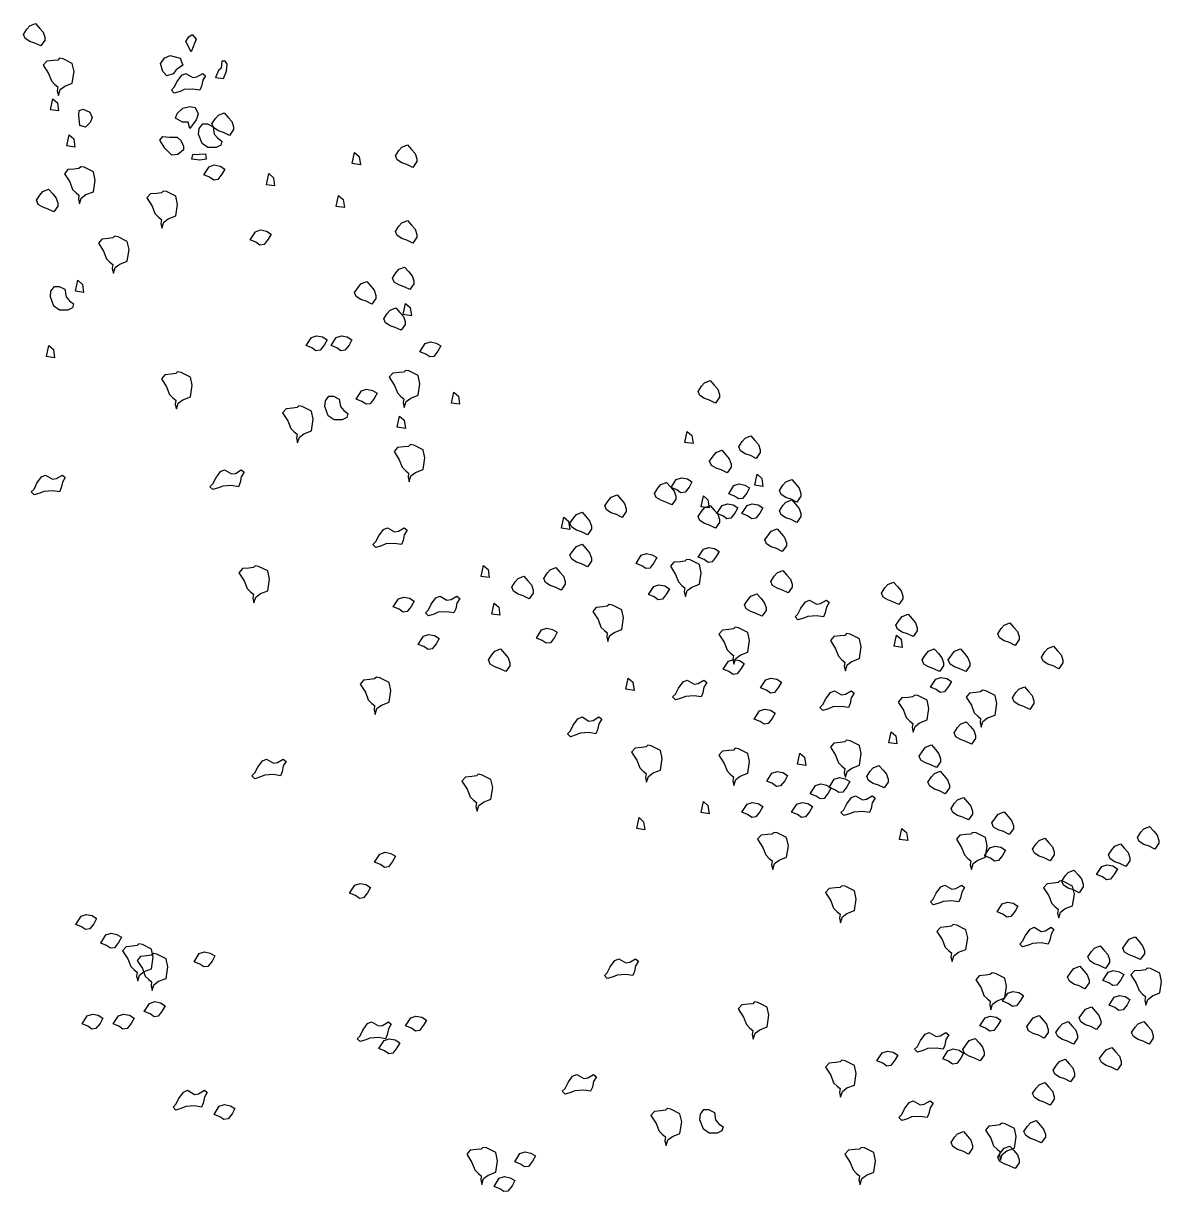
# Model space of a CAD drawing. Header units: millimetres. Extents: x 454 to 24074, y 929 to 15016.
# Drawn here: x 14697 to 15421, y 13239 to 13981 of the extents above; entities that cross this region are included whole.
import ezdxf

# ---------------------------------------------------------------- set-up
doc = ezdxf.new("R2010")
doc.units = ezdxf.units.MM
doc.layers.add('cadblocksdwg.com', color=255, linetype='Continuous')

# ---------------------------------------------------------------- blocks, each defined once
blk = doc.blocks.new('Trees side 02_cad-block.com')
at = {"color": 0}
for points in [[(814.3, 5525.8), (807.1, 5529.4), (800.6, 5531.5), (794.8, 5535.2), (792.7, 5540.2), (797, 5546.7), (800.6, 5551), (807.8, 5553.9), (812.9, 5548.1), (817.2, 5543.1), (819.4, 5536.6), (819.4, 5533)], [(1001.6, 5518.3), (995.1, 5531.3), (998.8, 5537.1), (1003.1, 5540), (1008.1, 5534.2)], [(853.6, 5503.9), (842.1, 5509.7), (837.7, 5510.4), (835.6, 5508.2), (829.8, 5507.5), (821.8, 5506.8), (817.5, 5501.7), (824, 5491.6), (827.6, 5482.2), (831.9, 5477.9), (835.6, 5475), (834.8, 5470), (836.3, 5464.2), (838.4, 5471.4), (844.2, 5475.7), (853.6, 5479.4), (855.8, 5493.8)], [(991.5, 5501.7), (982.9, 5496), (979.3, 5490.9), (971.3, 5488.7), (966.3, 5493.8), (963.4, 5503.9), (969.1, 5511.1), (975.6, 5514), (987.9, 5510.4)], [(1032, 5486.6), (1042.1, 5485.1), (1045.7, 5494.5), (1046.4, 5503.2), (1044.2, 5506.8), (1039.9, 5506.8), (1039.2, 5498.1), (1035.6, 5495.2)], [(980.7, 5474.3), (984.3, 5481.5), (990.1, 5489.5), (995.1, 5491.6), (1003.8, 5486.6), (1008.9, 5487.3), (1016.1, 5491.6), (1019.7, 5488.7), (1016.1, 5483), (1014.6, 5475.7), (1012.5, 5470.7), (1003.8, 5472.1), (993, 5471.4), (987.9, 5469.2), (980.7, 5467.1), (977.1, 5470.7)], [(826.4, 5446.3), (829.3, 5460), (835.1, 5454.9), (836.5, 5444.8)], [(863, 5426.7), (861.6, 5439.7), (862.3, 5445.4), (867.3, 5446.9), (875.3, 5443.3), (878.2, 5436.8), (876, 5430.3), (870.2, 5424.5)], [(1000.2, 5423.1), (998, 5431), (990.8, 5431), (982.1, 5436), (984.3, 5441.8), (991.5, 5448.3), (1000.2, 5450.5), (1006.7, 5449), (1010.3, 5441.1), (1008.9, 5436), (1008.1, 5433.9)], [(1049.3, 5414.4), (1042.1, 5418), (1035.6, 5420.2), (1029.8, 5423.8), (1027.6, 5428.8), (1032, 5435.3), (1035.6, 5439.7), (1042.8, 5442.5), (1047.9, 5436.8), (1052.2, 5431.7), (1054.4, 5425.2), (1054.4, 5421.6)], [(1015.4, 5404.3), (1011, 5415.8), (1011.7, 5423.1), (1016.1, 5428.8), (1021.9, 5428.8), (1029.1, 5425.2), (1030.5, 5415.8), (1034.9, 5410.8), (1039.9, 5407.2), (1038.5, 5402.1), (1032.7, 5399.2), (1022.6, 5399.2)], [(846.8, 5401.3), (849.7, 5415), (855.5, 5409.9), (856.9, 5399.8)], [(969.1, 5398.5), (962.6, 5408.6), (966.3, 5412.9), (974.9, 5412.2), (984.3, 5412.2), (988.6, 5408.6), (992.3, 5401.4), (992.3, 5396.3), (985, 5390.6), (977.8, 5389.9)], [(1277.7, 5374.5), (1270.5, 5378.1), (1264, 5380.3), (1258.2, 5383.9), (1256.1, 5389), (1260.4, 5395.5), (1264, 5399.8), (1271.2, 5402.7), (1276.3, 5396.9), (1280.6, 5391.8), (1282.8, 5385.3), (1282.8, 5381.7)], [(1003.8, 5390.6), (1019.7, 5391.3), (1020.4, 5384.8), (1012.5, 5383.4), (1002.4, 5384.8)], [(1202.5, 5379.4), (1205.4, 5393.1), (1211.2, 5388), (1212.6, 5377.9)], [(880, 5368.8), (868.4, 5374.6), (864.1, 5375.3), (861.9, 5373.1), (856.1, 5372.4), (848.2, 5371.7), (843.9, 5366.6), (850.4, 5356.5), (854, 5347.1), (858.3, 5342.8), (861.9, 5339.9), (861.2, 5334.9), (862.6, 5329.1), (864.8, 5336.3), (870.6, 5340.6), (880, 5344.2), (882.1, 5358.7)], [(1024, 5375.4), (1030.5, 5377.6), (1037.7, 5376.1), (1043.5, 5372.5), (1039.9, 5366), (1034.9, 5359.5), (1029.8, 5358.8), (1024.7, 5362.4), (1017.5, 5365.3)], [(1095.5, 5353), (1098.4, 5366.8), (1104.2, 5361.7), (1105.6, 5351.6)], [(830.6, 5319), (823.4, 5322.6), (816.9, 5324.8), (811.1, 5328.4), (808.9, 5333.5), (813.3, 5340), (816.9, 5344.3), (824.1, 5347.2), (829.2, 5341.4), (833.5, 5336.3), (835.7, 5329.8), (835.7, 5326.2)], [(982.6, 5338.6), (971.1, 5344.4), (966.7, 5345.1), (964.6, 5342.9), (958.8, 5342.2), (950.9, 5341.5), (946.5, 5336.4), (953, 5326.3), (956.6, 5317), (961, 5312.6), (964.6, 5309.7), (963.9, 5304.7), (965.3, 5298.9), (967.5, 5306.1), (973.2, 5310.5), (982.6, 5314.1), (984.8, 5328.5)], [(1182.4, 5325.9), (1185.3, 5339.6), (1191.1, 5334.6), (1192.6, 5324.5)], [(1277.7, 5280.3), (1270.5, 5283.9), (1264, 5286.1), (1258.2, 5289.7), (1256.1, 5294.7), (1260.4, 5301.2), (1264, 5305.6), (1271.2, 5308.4), (1276.3, 5302.7), (1280.6, 5297.6), (1282.8, 5291.1), (1282.8, 5287.5)], [(922.2, 5282.3), (910.7, 5288.1), (906.4, 5288.8), (904.2, 5286.6), (898.4, 5285.9), (890.5, 5285.2), (886.1, 5280.1), (892.6, 5270), (896.2, 5260.6), (900.6, 5256.3), (904.2, 5253.4), (903.5, 5248.4), (904.9, 5242.6), (907.1, 5249.8), (912.9, 5254.1), (922.2, 5257.7), (924.4, 5272.2)], [(1081.7, 5294.4), (1088.2, 5296.6), (1095.4, 5295.1), (1101.2, 5291.5), (1097.5, 5285), (1092.5, 5278.5), (1087.4, 5277.8), (1082.4, 5281.4), (1075.2, 5284.3)], [(1274.1, 5222.3), (1266.9, 5225.9), (1260.4, 5228.1), (1254.6, 5231.7), (1252.4, 5236.7), (1256.8, 5243.2), (1260.4, 5247.6), (1267.6, 5250.4), (1272.7, 5244.7), (1277, 5239.6), (1279.2, 5233.1), (1279.2, 5229.5)], [(830.7, 5201.7), (826.4, 5213.3), (827.1, 5220.5), (831.4, 5226.3), (837.2, 5226.3), (844.4, 5222.7), (845.9, 5213.3), (850.2, 5208.2), (855.2, 5204.6), (853.8, 5199.6), (848, 5196.7), (837.9, 5196.7)], [(857.5, 5220.2), (860.4, 5233.9), (866.2, 5228.8), (867.6, 5218.7)], [(1227, 5204.2), (1219.7, 5207.8), (1213.2, 5209.9), (1207.5, 5213.6), (1205.3, 5218.6), (1209.6, 5225.1), (1213.2, 5229.4), (1220.5, 5232.3), (1225.5, 5226.6), (1229.9, 5221.5), (1232, 5215), (1232, 5211.4)], [(1263.2, 5171.6), (1256, 5175.2), (1249.5, 5177.3), (1243.7, 5180.9), (1241.6, 5186), (1245.9, 5192.5), (1249.5, 5196.8), (1256.7, 5199.7), (1261.8, 5193.9), (1266.1, 5188.9), (1268.3, 5182.4), (1268.3, 5178.8)], [(1266, 5191.2), (1268.8, 5204.9), (1274.6, 5199.9), (1276.1, 5189.8)], [(821.5, 5138.8), (824.4, 5152.6), (830.1, 5147.5), (831.6, 5137.4)], [(1151.5, 5162.6), (1158, 5164.8), (1165.2, 5163.4), (1171, 5159.7), (1167.3, 5153.2), (1162.3, 5146.8), (1157.2, 5146), (1152.2, 5149.6), (1145, 5152.5)], [(1182.5, 5162.6), (1189, 5164.8), (1196.2, 5163.4), (1202, 5159.7), (1198.4, 5153.2), (1193.3, 5146.8), (1188.3, 5146), (1183.2, 5149.6), (1176, 5152.5)], [(1293.3, 5155), (1299.8, 5157.1), (1307, 5155.7), (1312.8, 5152.1), (1309.2, 5145.6), (1304.1, 5139.1), (1299.1, 5138.4), (1294, 5142), (1286.8, 5144.9)], [(1000.7, 5113.2), (989.2, 5119), (984.9, 5119.7), (982.7, 5117.6), (976.9, 5116.9), (969, 5116.1), (964.6, 5111.1), (971.1, 5101), (974.8, 5091.6), (979.1, 5087.3), (982.7, 5084.4), (982, 5079.3), (983.4, 5073.6), (985.6, 5080.8), (991.4, 5085.1), (1000.7, 5088.7), (1002.9, 5103.1)], [(1284.6, 5115.2), (1273, 5121), (1268.7, 5121.7), (1266.5, 5119.6), (1260.8, 5118.9), (1252.8, 5118.1), (1248.5, 5113.1), (1255, 5103), (1258.6, 5093.6), (1262.9, 5089.3), (1266.5, 5086.4), (1265.8, 5081.3), (1267.3, 5075.5), (1269.4, 5082.8), (1275.2, 5087.1), (1284.6, 5090.7), (1286.8, 5105.1)], [(1654.8, 5080.9), (1647.6, 5084.6), (1641.1, 5086.7), (1635.3, 5090.3), (1633.2, 5095.4), (1637.5, 5101.9), (1641.1, 5106.2), (1648.3, 5109.1), (1653.4, 5103.3), (1657.7, 5098.3), (1659.9, 5091.8), (1659.9, 5088.2)], [(1213.8, 5096), (1220.3, 5098.2), (1227.5, 5096.7), (1233.3, 5093.1), (1229.7, 5086.6), (1224.6, 5080.1), (1219.6, 5079.4), (1214.5, 5083), (1207.3, 5085.9)], [(1326, 5080.9), (1328.9, 5094.6), (1334.7, 5089.5), (1336.1, 5079.4)], [(1172.6, 5065), (1168.3, 5076.6), (1169, 5083.8), (1173.3, 5089.6), (1179.1, 5089.6), (1186.3, 5086), (1187.8, 5076.6), (1192.1, 5071.5), (1197.1, 5067.9), (1195.7, 5062.9), (1189.9, 5060), (1179.8, 5060)], [(1151.7, 5071), (1140.2, 5076.8), (1135.8, 5077.5), (1133.7, 5075.3), (1127.9, 5074.6), (1120, 5073.9), (1115.6, 5068.8), (1122.1, 5058.7), (1125.7, 5049.3), (1130.1, 5045), (1133.7, 5042.1), (1133, 5037.1), (1134.4, 5031.3), (1136.6, 5038.5), (1142.3, 5042.8), (1151.7, 5046.5), (1153.9, 5060.9)], [(1258.5, 5050.9), (1261.3, 5064.6), (1267.1, 5059.5), (1268.6, 5049.4)], [(1616.9, 5031.9), (1619.8, 5045.7), (1625.6, 5040.6), (1627, 5030.5)], [(1705.6, 5012.1), (1698.4, 5015.7), (1691.9, 5017.9), (1686.1, 5021.5), (1683.9, 5026.5), (1688.3, 5033), (1691.9, 5037.3), (1699.1, 5040.2), (1704.1, 5034.5), (1708.5, 5029.4), (1710.6, 5022.9), (1710.6, 5019.3)], [(1290.6, 5022.7), (1279.1, 5028.5), (1274.8, 5029.2), (1272.6, 5027), (1266.8, 5026.3), (1258.9, 5025.6), (1254.5, 5020.5), (1261, 5010.4), (1264.6, 5001), (1269, 4996.7), (1272.6, 4993.8), (1271.9, 4988.8), (1273.3, 4983), (1275.5, 4990.2), (1281.2, 4994.5), (1290.6, 4998.2), (1292.8, 5012.6)], [(1669.3, 4994), (1662.1, 4997.6), (1655.6, 4999.7), (1649.8, 5003.3), (1647.7, 5008.4), (1652, 5014.9), (1655.6, 5019.2), (1662.8, 5022.1), (1667.9, 5016.3), (1672.2, 5011.3), (1674.4, 5004.8), (1674.4, 5001.2)], [(1028.7, 4980.4), (1032.3, 4987.6), (1038.1, 4995.6), (1043.1, 4997.7), (1051.8, 4992.7), (1056.9, 4993.4), (1064.1, 4997.7), (1067.7, 4994.9), (1064.1, 4989.1), (1062.6, 4981.9), (1060.5, 4976.8), (1051.8, 4978.3), (1041, 4977.5), (1035.9, 4975.4), (1028.7, 4973.2), (1025.1, 4976.8)], [(1703.8, 4978.5), (1706.7, 4992.2), (1712.5, 4987.1), (1713.9, 4977)], [(806, 4973.9), (809.6, 4981.1), (815.3, 4989), (820.4, 4991.2), (829.1, 4986.1), (834.1, 4986.9), (841.3, 4991.2), (844.9, 4988.3), (841.3, 4982.5), (839.9, 4975.3), (837.7, 4970.3), (829.1, 4971.7), (818.2, 4971), (813.2, 4968.8), (806, 4966.7), (802.3, 4970.3)], [(1600.4, 4954.1), (1593.2, 4957.7), (1586.7, 4959.9), (1580.9, 4963.5), (1578.8, 4968.5), (1583.1, 4975), (1586.7, 4979.4), (1593.9, 4982.2), (1599, 4976.5), (1603.3, 4971.4), (1605.5, 4964.9), (1605.5, 4961.3)], [(1606.1, 4985.8), (1612.6, 4987.9), (1619.9, 4986.5), (1625.6, 4982.9), (1622, 4976.4), (1617, 4969.9), (1611.9, 4969.2), (1606.9, 4972.8), (1599.6, 4975.7)], [(1678, 4978.1), (1684.4, 4980.3), (1691.7, 4978.8), (1697.4, 4975.2), (1693.8, 4968.7), (1688.8, 4962.2), (1683.7, 4961.5), (1678.7, 4965.1), (1671.5, 4968)], [(1756.3, 4957.7), (1749.1, 4961.3), (1742.6, 4963.5), (1736.9, 4967.1), (1734.7, 4972.1), (1739, 4978.6), (1742.6, 4983), (1749.9, 4985.9), (1754.9, 4980.1), (1759.2, 4975), (1761.4, 4968.5), (1761.4, 4964.9)], [(1538.8, 4938.6), (1531.6, 4942.2), (1525.1, 4944.4), (1519.3, 4948), (1517.1, 4953), (1521.5, 4959.5), (1525.1, 4963.9), (1532.3, 4966.8), (1537.4, 4961), (1541.7, 4955.9), (1543.8, 4949.4), (1543.8, 4945.8)], [(1637, 4951.8), (1639.9, 4965.5), (1645.6, 4960.4), (1647.1, 4950.3)], [(1654.8, 4925.1), (1647.6, 4928.7), (1641.1, 4930.9), (1635.3, 4934.5), (1633.2, 4939.5), (1637.5, 4946), (1641.1, 4950.4), (1648.3, 4953.2), (1653.4, 4947.5), (1657.7, 4942.4), (1659.9, 4935.9), (1659.9, 4932.3)], [(1663.3, 4953.3), (1669.8, 4955.5), (1677, 4954.1), (1682.8, 4950.4), (1679.2, 4944), (1674.1, 4937.5), (1669, 4936.7), (1664, 4940.3), (1656.8, 4943.2)], [(1694.3, 4953.3), (1700.8, 4955.5), (1708, 4954.1), (1713.8, 4950.4), (1710.2, 4944), (1705.1, 4937.5), (1700.1, 4936.7), (1695, 4940.3), (1687.8, 4943.2)], [(1756.3, 4932.3), (1749.1, 4936), (1742.6, 4938.1), (1736.9, 4941.7), (1734.7, 4946.8), (1739, 4953.3), (1742.6, 4957.6), (1749.9, 4960.5), (1754.9, 4954.7), (1759.2, 4949.7), (1761.4, 4943.2), (1761.4, 4939.6)], [(1463.2, 4925), (1466.1, 4938.7), (1471.9, 4933.7), (1473.3, 4923.6)], [(1495.3, 4916.9), (1488.1, 4920.5), (1481.6, 4922.6), (1475.8, 4926.3), (1473.6, 4931.3), (1478, 4937.8), (1481.6, 4942.1), (1488.8, 4945), (1493.8, 4939.2), (1498.2, 4934.2), (1500.3, 4927.7), (1500.3, 4924.1)], [(1231.8, 4908.4), (1235.4, 4915.6), (1241.2, 4923.5), (1246.2, 4925.7), (1254.9, 4920.7), (1260, 4921.4), (1267.2, 4925.7), (1270.8, 4922.8), (1267.2, 4917), (1265.7, 4909.8), (1263.6, 4904.8), (1254.9, 4906.2), (1244.1, 4905.5), (1239, 4903.3), (1231.8, 4901.2), (1228.2, 4904.8)], [(1738.2, 4896.1), (1731, 4899.7), (1724.5, 4901.9), (1718.7, 4905.5), (1716.6, 4910.5), (1720.9, 4917), (1724.5, 4921.4), (1731.7, 4924.2), (1736.8, 4918.5), (1741.1, 4913.4), (1743.3, 4906.9), (1743.3, 4903.3)], [(1495.3, 4877), (1488.1, 4880.6), (1481.6, 4882.8), (1475.8, 4886.4), (1473.6, 4891.4), (1478, 4897.9), (1481.6, 4902.3), (1488.8, 4905.1), (1493.8, 4899.4), (1498.2, 4894.3), (1500.3, 4887.8), (1500.3, 4884.2)], [(1562.5, 4891.3), (1569, 4893.5), (1576.2, 4892), (1582, 4888.4), (1578.3, 4881.9), (1573.3, 4875.4), (1568.2, 4874.7), (1563.2, 4878.3), (1556, 4881.2)], [(1640, 4899.1), (1646.5, 4901.2), (1653.7, 4899.8), (1659.5, 4896.2), (1655.9, 4889.7), (1650.8, 4883.2), (1645.8, 4882.5), (1640.7, 4886.1), (1633.5, 4889)], [(1097.4, 4871.8), (1085.8, 4877.5), (1081.5, 4878.3), (1079.3, 4876.1), (1073.5, 4875.4), (1065.6, 4874.7), (1061.3, 4869.6), (1067.8, 4859.5), (1071.4, 4850.1), (1075.7, 4845.8), (1079.3, 4842.9), (1078.6, 4837.9), (1080, 4832.1), (1082.2, 4839.3), (1088, 4843.6), (1097.4, 4847.2), (1099.5, 4861.7)], [(1362.9, 4864.9), (1365.8, 4878.6), (1371.6, 4873.6), (1373, 4863.5)], [(1462.7, 4848), (1455.4, 4851.6), (1448.9, 4853.8), (1443.2, 4857.4), (1441, 4862.4), (1445.3, 4868.9), (1448.9, 4873.3), (1456.2, 4876.2), (1461.2, 4870.4), (1465.5, 4865.3), (1467.7, 4858.8), (1467.7, 4855.2)], [(1634.9, 4879.8), (1623.3, 4885.6), (1619, 4886.3), (1616.8, 4884.1), (1611, 4883.4), (1603.1, 4882.7), (1598.8, 4877.6), (1605.3, 4867.5), (1608.9, 4858.2), (1613.2, 4853.8), (1616.8, 4850.9), (1616.1, 4845.9), (1617.5, 4840.1), (1619.7, 4847.3), (1625.5, 4851.7), (1634.9, 4855.3), (1637, 4869.7)], [(1422.8, 4837.1), (1415.5, 4840.7), (1409, 4842.9), (1403.3, 4846.5), (1401.1, 4851.6), (1405.4, 4858.1), (1409, 4862.4), (1416.3, 4865.3), (1421.3, 4859.5), (1425.7, 4854.5), (1427.8, 4848), (1427.8, 4844.3)], [(1745.5, 4844.4), (1738.3, 4848), (1731.8, 4850.2), (1726, 4853.8), (1723.8, 4858.8), (1728.1, 4865.3), (1731.8, 4869.6), (1739, 4872.5), (1744, 4866.8), (1748.4, 4861.7), (1750.5, 4855.2), (1750.5, 4851.6)], [(1578, 4852.6), (1584.5, 4854.7), (1591.7, 4853.3), (1597.5, 4849.7), (1593.9, 4843.2), (1588.8, 4836.7), (1583.7, 4836), (1578.7, 4839.6), (1571.5, 4842.5)], [(1883.3, 4829.9), (1876, 4833.5), (1869.5, 4835.7), (1863.8, 4839.3), (1861.6, 4844.3), (1865.9, 4850.8), (1869.5, 4855.1), (1876.8, 4858), (1881.8, 4852.3), (1886.1, 4847.2), (1888.3, 4840.7), (1888.3, 4837.1)], [(1260, 4837.1), (1266.5, 4839.2), (1273.7, 4837.8), (1279.5, 4834.2), (1275.9, 4827.7), (1270.9, 4821.2), (1265.8, 4820.5), (1260.7, 4824.1), (1253.5, 4827)], [(1297.3, 4823.3), (1300.9, 4830.5), (1306.7, 4838.4), (1311.8, 4840.6), (1320.4, 4835.5), (1325.5, 4836.2), (1332.7, 4840.6), (1336.3, 4837.7), (1332.7, 4831.9), (1331.3, 4824.7), (1329.1, 4819.6), (1320.4, 4821.1), (1309.6, 4820.4), (1304.5, 4818.2), (1297.3, 4816), (1293.7, 4819.6)], [(1376.3, 4818.1), (1379.2, 4831.8), (1385, 4826.8), (1386.4, 4816.7)], [(1712.8, 4815.4), (1705.6, 4819), (1699.1, 4821.2), (1693.3, 4824.8), (1691.2, 4829.8), (1695.5, 4836.3), (1699.1, 4840.6), (1706.3, 4843.5), (1711.4, 4837.8), (1715.7, 4832.7), (1717.9, 4826.2), (1717.9, 4822.6)], [(1757.7, 4818.1), (1761.3, 4825.3), (1767.1, 4833.2), (1772.2, 4835.4), (1780.8, 4830.3), (1785.9, 4831.1), (1793.1, 4835.4), (1796.7, 4832.5), (1793.1, 4826.7), (1791.7, 4819.5), (1789.5, 4814.5), (1780.8, 4815.9), (1770, 4815.2), (1764.9, 4813), (1757.7, 4810.9), (1754.1, 4814.5)], [(1538.2, 4823.5), (1526.7, 4829.3), (1522.4, 4830), (1520.2, 4827.8), (1514.4, 4827.1), (1506.5, 4826.4), (1502.1, 4821.3), (1508.6, 4811.2), (1512.3, 4801.8), (1516.6, 4797.5), (1520.2, 4794.6), (1519.5, 4789.6), (1520.9, 4783.8), (1523.1, 4791), (1528.9, 4795.3), (1538.2, 4798.9), (1540.4, 4813.4)], [(1901.4, 4790), (1894.2, 4793.6), (1887.7, 4795.8), (1881.9, 4799.4), (1879.7, 4804.4), (1884.1, 4810.9), (1887.7, 4815.3), (1894.9, 4818.2), (1899.9, 4812.4), (1904.3, 4807.3), (1906.4, 4800.8), (1906.4, 4797.2)], [(2028.3, 4779.1), (2021.1, 4782.7), (2014.6, 4784.9), (2008.8, 4788.5), (2006.6, 4793.6), (2011, 4800.1), (2014.6, 4804.4), (2021.8, 4807.3), (2026.8, 4801.5), (2031.2, 4796.5), (2033.3, 4790), (2033.3, 4786.4)], [(1291, 4790.6), (1297.5, 4792.7), (1304.8, 4791.3), (1310.5, 4787.7), (1306.9, 4781.2), (1301.9, 4774.7), (1296.8, 4774), (1291.8, 4777.6), (1284.5, 4780.4)], [(1438.4, 4798.3), (1444.9, 4800.5), (1452.1, 4799), (1457.9, 4795.4), (1454.3, 4788.9), (1449.2, 4782.4), (1444.2, 4781.7), (1439.1, 4785.3), (1431.9, 4788.2)], [(1695.3, 4795.3), (1683.7, 4801.1), (1679.4, 4801.8), (1677.2, 4799.6), (1671.4, 4798.9), (1663.5, 4798.2), (1659.2, 4793.1), (1665.7, 4783), (1669.3, 4773.6), (1673.6, 4769.3), (1677.2, 4766.4), (1676.5, 4761.4), (1677.9, 4755.6), (1680.1, 4762.8), (1685.9, 4767.1), (1695.3, 4770.7), (1697.4, 4785.2)], [(1834.2, 4787.3), (1822.6, 4793), (1818.3, 4793.8), (1816.1, 4791.6), (1810.3, 4790.9), (1802.4, 4790.1), (1798.1, 4785.1), (1804.6, 4775), (1808.2, 4765.6), (1812.5, 4761.3), (1816.1, 4758.4), (1815.4, 4753.3), (1816.8, 4747.6), (1819, 4754.8), (1824.8, 4759.1), (1834.2, 4762.7), (1836.3, 4777.2)], [(1877.6, 4778), (1880.5, 4791.7), (1886.3, 4786.7), (1887.7, 4776.6)], [(1393.8, 4746.5), (1386.5, 4750.1), (1380, 4752.3), (1374.3, 4755.9), (1372.1, 4761), (1376.4, 4767.5), (1380, 4771.8), (1387.3, 4774.7), (1392.3, 4768.9), (1396.6, 4763.8), (1398.8, 4757.3), (1398.8, 4753.7)], [(1934, 4746.5), (1926.8, 4750.1), (1920.3, 4752.3), (1914.5, 4755.9), (1912.4, 4761), (1916.7, 4767.5), (1920.3, 4771.8), (1927.5, 4774.7), (1932.6, 4768.9), (1936.9, 4763.8), (1939.1, 4757.3), (1939.1, 4753.7)], [(1966.7, 4746.5), (1959.4, 4750.1), (1952.9, 4752.3), (1947.2, 4755.9), (1945, 4761), (1949.3, 4767.5), (1952.9, 4771.8), (1960.2, 4774.7), (1965.2, 4768.9), (1969.5, 4763.8), (1971.7, 4757.3), (1971.7, 4753.7)], [(2082.7, 4750.1), (2075.5, 4753.8), (2069, 4755.9), (2063.2, 4759.5), (2061, 4764.6), (2065.4, 4771.1), (2069, 4775.4), (2076.2, 4778.3), (2081.2, 4772.5), (2085.6, 4767.5), (2087.7, 4761), (2087.7, 4757.4)], [(1671, 4759.5), (1677.5, 4761.7), (1684.7, 4760.3), (1690.5, 4756.7), (1686.9, 4750.2), (1681.9, 4743.7), (1676.8, 4742.9), (1671.7, 4746.6), (1664.5, 4749.4)], [(1248.4, 4732.9), (1236.8, 4738.7), (1232.5, 4739.4), (1230.3, 4737.3), (1224.5, 4736.5), (1216.6, 4735.8), (1212.3, 4730.8), (1218.8, 4720.7), (1222.4, 4711.3), (1226.7, 4706.9), (1230.3, 4704.1), (1229.6, 4699), (1231, 4693.2), (1233.2, 4700.4), (1239, 4704.8), (1248.4, 4708.4), (1250.5, 4722.8)], [(1543.4, 4724.6), (1546.3, 4738.3), (1552.1, 4733.2), (1553.5, 4723.1)], [(1605.2, 4718.5), (1608.9, 4725.7), (1614.6, 4733.6), (1619.7, 4735.8), (1628.3, 4730.7), (1633.4, 4731.5), (1640.6, 4735.8), (1644.2, 4732.9), (1640.6, 4727.1), (1639.2, 4719.9), (1637, 4714.9), (1628.3, 4716.3), (1617.5, 4715.6), (1612.5, 4713.4), (1605.2, 4711.3), (1601.6, 4714.9)], [(1717.6, 4736.3), (1724.1, 4738.5), (1731.3, 4737), (1737.1, 4733.4), (1733.4, 4726.9), (1728.4, 4720.4), (1723.3, 4719.7), (1718.3, 4723.3), (1711.1, 4726.2)], [(1929.3, 4737.1), (1935.8, 4739.3), (1943, 4737.9), (1948.8, 4734.2), (1945.1, 4727.8), (1940.1, 4721.3), (1935, 4720.5), (1930, 4724.1), (1922.8, 4727)], [(1788.7, 4705.4), (1792.3, 4712.6), (1798.1, 4720.5), (1803.1, 4722.7), (1811.8, 4717.6), (1816.8, 4718.4), (1824.1, 4722.7), (1827.7, 4719.8), (1824.1, 4714), (1822.6, 4706.8), (1820.5, 4701.8), (1811.8, 4703.2), (1801, 4702.5), (1795.9, 4700.3), (1788.7, 4698.2), (1785.1, 4701.8)], [(1918.7, 4710.8), (1907.2, 4716.5), (1902.8, 4717.3), (1900.7, 4715.1), (1894.9, 4714.4), (1887, 4713.7), (1882.6, 4708.6), (1889.1, 4698.5), (1892.7, 4689.1), (1897.1, 4684.8), (1900.7, 4681.9), (1900, 4676.8), (1901.4, 4671.1), (1903.6, 4678.3), (1909.3, 4682.6), (1918.7, 4686.2), (1920.9, 4700.7)], [(2003.3, 4716.8), (1991.7, 4722.6), (1987.4, 4723.3), (1985.2, 4721.1), (1979.4, 4720.4), (1971.5, 4719.7), (1967.2, 4714.6), (1973.7, 4704.5), (1977.3, 4695.2), (1981.6, 4690.8), (1985.2, 4687.9), (1984.5, 4682.9), (1985.9, 4677.1), (1988.1, 4684.3), (1993.9, 4688.7), (2003.3, 4692.3), (2005.4, 4706.7)], [(2046.4, 4699.4), (2039.2, 4703), (2032.7, 4705.2), (2026.9, 4708.8), (2024.8, 4713.8), (2029.1, 4720.3), (2032.7, 4724.7), (2039.9, 4727.6), (2045, 4721.8), (2049.3, 4716.7), (2051.5, 4710.2), (2051.5, 4706.6)], [(1474.2, 4672.6), (1477.8, 4679.8), (1483.6, 4687.8), (1488.7, 4690), (1497.3, 4684.9), (1502.4, 4685.6), (1509.6, 4690), (1513.2, 4687.1), (1509.6, 4681.3), (1508.1, 4674.1), (1506, 4669), (1497.3, 4670.5), (1486.5, 4669.7), (1481.4, 4667.6), (1474.2, 4665.4), (1470.6, 4669)], [(1709.8, 4697.5), (1716.3, 4699.7), (1723.5, 4698.3), (1729.3, 4694.6), (1725.7, 4688.2), (1720.6, 4681.7), (1715.6, 4680.9), (1710.5, 4684.5), (1703.3, 4687.4)], [(1870.9, 4657.8), (1873.8, 4671.5), (1879.6, 4666.4), (1881, 4656.3)], [(1973.9, 4655.9), (1966.7, 4659.5), (1960.2, 4661.7), (1954.4, 4665.3), (1952.2, 4670.3), (1956.6, 4676.8), (1960.2, 4681.2), (1967.4, 4684.1), (1972.5, 4678.3), (1976.8, 4673.2), (1979, 4666.7), (1979, 4663.1)], [(1834.2, 4654.4), (1822.6, 4660.2), (1818.3, 4660.9), (1816.1, 4658.8), (1810.3, 4658.1), (1802.4, 4657.3), (1798.1, 4652.3), (1804.6, 4642.2), (1808.2, 4632.8), (1812.5, 4628.5), (1816.1, 4625.6), (1815.4, 4620.5), (1816.8, 4614.8), (1819, 4622), (1824.8, 4626.3), (1834.2, 4629.9), (1836.3, 4644.3)], [(1586.6, 4648.4), (1575, 4654.2), (1570.7, 4654.9), (1568.5, 4652.7), (1562.7, 4652), (1554.8, 4651.3), (1550.5, 4646.2), (1557, 4636.1), (1560.6, 4626.8), (1564.9, 4622.4), (1568.5, 4619.5), (1567.8, 4614.5), (1569.2, 4608.7), (1571.4, 4615.9), (1577.2, 4620.3), (1586.6, 4623.9), (1588.7, 4638.3)], [(1695.3, 4644.4), (1683.7, 4650.1), (1679.4, 4650.9), (1677.2, 4648.7), (1671.4, 4648), (1663.5, 4647.3), (1659.2, 4642.2), (1665.7, 4632.1), (1669.3, 4622.7), (1673.6, 4618.4), (1677.2, 4615.5), (1676.5, 4610.4), (1677.9, 4604.7), (1680.1, 4611.9), (1685.9, 4616.2), (1695.3, 4619.8), (1697.4, 4634.3)], [(1757.3, 4631), (1760.2, 4644.7), (1766, 4639.7), (1767.4, 4629.6)], [(1930.4, 4626.9), (1923.2, 4630.5), (1916.7, 4632.7), (1910.9, 4636.3), (1908.7, 4641.3), (1913.1, 4647.8), (1916.7, 4652.2), (1923.9, 4655.1), (1928.9, 4649.3), (1933.3, 4644.2), (1935.4, 4637.7), (1935.4, 4634.1)], [(1081.1, 4620.2), (1084.7, 4627.5), (1090.5, 4635.4), (1095.6, 4637.6), (1104.2, 4632.5), (1109.3, 4633.2), (1116.5, 4637.6), (1120.1, 4634.7), (1116.5, 4628.9), (1115.1, 4621.7), (1112.9, 4616.6), (1104.2, 4618.1), (1093.4, 4617.3), (1088.3, 4615.2), (1081.1, 4613), (1077.5, 4616.6)], [(1865.1, 4601.5), (1857.9, 4605.2), (1851.4, 4607.3), (1845.6, 4610.9), (1843.5, 4616), (1847.8, 4622.5), (1851.4, 4626.8), (1858.6, 4629.7), (1863.7, 4623.9), (1868, 4618.9), (1870.2, 4612.4), (1870.2, 4608.8)], [(1375.2, 4612.2), (1363.6, 4618), (1359.3, 4618.7), (1357.1, 4616.5), (1351.4, 4615.8), (1343.4, 4615.1), (1339.1, 4610), (1345.6, 4599.9), (1349.2, 4590.5), (1353.5, 4586.2), (1357.1, 4583.3), (1356.4, 4578.3), (1357.9, 4572.5), (1360, 4579.7), (1365.8, 4584), (1375.2, 4587.7), (1377.4, 4602.1)], [(1725.3, 4620), (1731.8, 4622.2), (1739, 4620.7), (1744.8, 4617.1), (1741.2, 4610.6), (1736.1, 4604.1), (1731.1, 4603.4), (1726, 4607), (1718.8, 4609.9)], [(1802.9, 4612.3), (1809.4, 4614.4), (1816.6, 4613), (1822.4, 4609.4), (1818.7, 4602.9), (1813.7, 4596.4), (1808.6, 4595.7), (1803.6, 4599.3), (1796.4, 4602.2)], [(1941.3, 4594.3), (1934.1, 4597.9), (1927.6, 4600.1), (1921.8, 4603.7), (1919.6, 4608.7), (1923.9, 4615.2), (1927.6, 4619.6), (1934.8, 4622.4), (1939.8, 4616.7), (1944.2, 4611.6), (1946.3, 4605.1), (1946.3, 4601.5)], [(1779.6, 4604.5), (1786.1, 4606.7), (1793.3, 4605.2), (1799.1, 4601.6), (1795.5, 4595.1), (1790.4, 4588.6), (1785.4, 4587.9), (1780.3, 4591.5), (1773.1, 4594.4)], [(1637, 4570.9), (1639.9, 4584.6), (1645.6, 4579.6), (1647.1, 4569.5)], [(1814.9, 4574.4), (1818.5, 4581.6), (1824.3, 4589.6), (1829.3, 4591.7), (1838, 4586.7), (1843.1, 4587.4), (1850.3, 4591.7), (1853.9, 4588.8), (1850.3, 4583.1), (1848.8, 4575.8), (1846.7, 4570.8), (1838, 4572.2), (1827.2, 4571.5), (1822.1, 4569.3), (1814.9, 4567.2), (1811.3, 4570.8)], [(1970.3, 4561.7), (1963.1, 4565.3), (1956.6, 4567.4), (1950.8, 4571.1), (1948.6, 4576.1), (1952.9, 4582.6), (1956.6, 4586.9), (1963.8, 4589.8), (1968.8, 4584), (1973.2, 4579), (1975.3, 4572.5), (1975.3, 4568.9)], [(1694.3, 4581.3), (1700.8, 4583.4), (1708, 4582), (1713.8, 4578.4), (1710.2, 4571.9), (1705.1, 4565.4), (1700.1, 4564.7), (1695, 4568.3), (1687.8, 4571.2)], [(1756.3, 4581.3), (1762.8, 4583.4), (1770, 4582), (1775.8, 4578.4), (1772.2, 4571.9), (1767.2, 4565.4), (1762.1, 4564.7), (1757.1, 4568.3), (1749.8, 4571.2)], [(2021, 4543.6), (2013.8, 4547.2), (2007.3, 4549.3), (2001.5, 4552.9), (1999.4, 4558), (2003.7, 4564.5), (2007.3, 4568.8), (2014.5, 4571.7), (2019.6, 4565.9), (2023.9, 4560.9), (2026.1, 4554.4), (2026.1, 4550.8)], [(1556.8, 4550.9), (1559.7, 4564.6), (1565.4, 4559.5), (1566.9, 4549.4)], [(1743.6, 4539.7), (1732, 4545.5), (1727.7, 4546.2), (1725.5, 4544.1), (1719.8, 4543.4), (1711.8, 4542.6), (1707.5, 4537.6), (1714, 4527.5), (1717.6, 4518.1), (1721.9, 4513.8), (1725.5, 4510.9), (1724.8, 4505.8), (1726.3, 4500.1), (1728.4, 4507.3), (1734.2, 4511.6), (1743.6, 4515.2), (1745.8, 4529.6)], [(1884.3, 4537.5), (1887.2, 4551.2), (1893, 4546.2), (1894.4, 4536)], [(1991.2, 4539.7), (1979.6, 4545.5), (1975.3, 4546.2), (1973.1, 4544.1), (1967.4, 4543.4), (1959.4, 4542.6), (1955.1, 4537.6), (1961.6, 4527.5), (1965.2, 4518.1), (1969.5, 4513.8), (1973.1, 4510.9), (1972.4, 4505.8), (1973.9, 4500.1), (1976, 4507.3), (1981.8, 4511.6), (1991.2, 4515.2), (1993.4, 4529.6)], [(2202.3, 4525.4), (2195.1, 4529), (2188.6, 4531.2), (2182.8, 4534.8), (2180.7, 4539.9), (2185, 4546.4), (2188.6, 4550.7), (2195.8, 4553.6), (2200.9, 4547.8), (2205.2, 4542.8), (2207.4, 4536.3), (2207.4, 4532.6)], [(1996.7, 4527), (2003.2, 4529.2), (2010.4, 4527.7), (2016.2, 4524.1), (2012.6, 4517.6), (2007.6, 4511.1), (2002.5, 4510.4), (1997.5, 4514), (1990.2, 4516.9)], [(2071.8, 4510.9), (2064.6, 4514.5), (2058.1, 4516.7), (2052.3, 4520.3), (2050.1, 4525.4), (2054.5, 4531.9), (2058.1, 4536.2), (2065.3, 4539.1), (2070.4, 4533.3), (2074.7, 4528.3), (2076.9, 4521.8), (2076.9, 4518.1)], [(2166.1, 4503.7), (2158.9, 4507.3), (2152.4, 4509.5), (2146.6, 4513.1), (2144.4, 4518.1), (2148.7, 4524.6), (2152.4, 4528.9), (2159.6, 4531.8), (2164.6, 4526.1), (2169, 4521), (2171.1, 4514.5), (2171.1, 4510.9)], [(1236.8, 4519.2), (1243.3, 4521.4), (1250.5, 4520), (1256.3, 4516.4), (1252.6, 4509.9), (1247.6, 4503.4), (1242.5, 4502.6), (1237.5, 4506.3), (1230.3, 4509.1)], [(2108.1, 4471.1), (2100.8, 4474.7), (2094.3, 4476.8), (2088.6, 4480.4), (2086.4, 4485.5), (2090.7, 4492), (2094.3, 4496.3), (2101.6, 4499.2), (2106.6, 4493.4), (2111, 4488.4), (2113.1, 4481.9), (2113.1, 4478.3)], [(2136.3, 4503.7), (2142.8, 4505.9), (2150, 4504.5), (2155.8, 4500.9), (2152.2, 4494.4), (2147.1, 4487.9), (2142.1, 4487.1), (2137, 4490.8), (2129.8, 4493.6)], [(1205.7, 4480.5), (1212.2, 4482.7), (1219.5, 4481.2), (1225.2, 4477.6), (1221.6, 4471.1), (1216.6, 4464.6), (1211.5, 4463.9), (1206.5, 4467.5), (1199.2, 4470.4)], [(2099.9, 4479.4), (2088.4, 4485.2), (2084, 4485.9), (2081.9, 4483.7), (2076.1, 4483), (2068.1, 4482.3), (2063.8, 4477.2), (2070.3, 4467.1), (2073.9, 4457.7), (2078.2, 4453.4), (2081.9, 4450.5), (2081.1, 4445.5), (2082.6, 4439.7), (2084.7, 4446.9), (2090.5, 4451.2), (2099.9, 4454.8), (2102.1, 4469.3)], [(1828.1, 4473.3), (1816.6, 4479.1), (1812.3, 4479.8), (1810.1, 4477.7), (1804.3, 4477), (1796.4, 4476.2), (1792, 4471.2), (1798.5, 4461.1), (1802.1, 4451.7), (1806.5, 4447.4), (1810.1, 4444.5), (1809.4, 4439.4), (1810.8, 4433.6), (1813, 4440.9), (1818.7, 4445.2), (1828.1, 4448.8), (1830.3, 4463.2)], [(1926.3, 4463.1), (1929.9, 4470.3), (1935.7, 4478.2), (1940.7, 4480.4), (1949.4, 4475.3), (1954.4, 4476.1), (1961.7, 4480.4), (1965.3, 4477.5), (1961.7, 4471.7), (1960.2, 4464.5), (1958, 4459.5), (1949.4, 4460.9), (1938.5, 4460.2), (1933.5, 4458), (1926.3, 4455.8), (1922.7, 4459.5)], [(2012.2, 4457.2), (2018.7, 4459.4), (2026, 4458), (2031.7, 4454.3), (2028.1, 4447.9), (2023.1, 4441.4), (2018, 4440.6), (2013, 4444.2), (2005.7, 4447.1)], [(864.5, 4441.7), (871, 4443.9), (878.2, 4442.5), (884, 4438.8), (880.4, 4432.3), (875.4, 4425.9), (870.3, 4425.1), (865.2, 4428.7), (858, 4431.6)], [(1967, 4425), (1955.5, 4430.8), (1951.2, 4431.5), (1949, 4429.4), (1943.2, 4428.7), (1935.3, 4427.9), (1930.9, 4422.9), (1937.4, 4412.8), (1941, 4403.4), (1945.4, 4399.1), (1949, 4396.2), (1948.3, 4391.1), (1949.7, 4385.4), (1951.9, 4392.6), (1957.7, 4396.9), (1967, 4400.5), (1969.2, 4414.9)], [(2037.6, 4410.7), (2041.3, 4417.9), (2047, 4425.8), (2052.1, 4428), (2060.8, 4422.9), (2065.8, 4423.7), (2073, 4428), (2076.6, 4425.1), (2073, 4419.3), (2071.6, 4412.1), (2069.4, 4407.1), (2060.8, 4408.5), (2049.9, 4407.8), (2044.9, 4405.6), (2037.6, 4403.5), (2034, 4407.1)], [(895.5, 4418.5), (902, 4420.6), (909.3, 4419.2), (915, 4415.6), (911.4, 4409.1), (906.4, 4402.6), (901.3, 4401.9), (896.3, 4405.5), (889, 4408.4)], [(2184.2, 4387.7), (2177, 4391.3), (2170.5, 4393.5), (2164.7, 4397.1), (2162.5, 4402.1), (2166.9, 4408.6), (2170.5, 4413), (2177.7, 4415.9), (2182.8, 4410.1), (2187.1, 4405), (2189.3, 4398.5), (2189.3, 4394.9)], [(952.4, 4400.9), (940.9, 4406.7), (936.5, 4407.4), (934.4, 4405.2), (928.6, 4404.5), (920.7, 4403.8), (916.3, 4398.7), (922.8, 4388.6), (926.4, 4379.2), (930.8, 4374.9), (934.4, 4372), (933.7, 4367), (935.1, 4361.2), (937.3, 4368.4), (943, 4372.8), (952.4, 4376.4), (954.6, 4390.8)], [(970.6, 4388.8), (959, 4394.6), (954.7, 4395.3), (952.5, 4393.2), (946.7, 4392.4), (938.8, 4391.7), (934.4, 4386.7), (940.9, 4376.6), (944.6, 4367.2), (948.9, 4362.8), (952.5, 4360), (951.8, 4354.9), (953.2, 4349.1), (955.4, 4356.3), (961.2, 4360.7), (970.6, 4364.3), (972.7, 4378.7)], [(1011.9, 4395.2), (1018.4, 4397.4), (1025.6, 4395.9), (1031.4, 4392.3), (1027.8, 4385.8), (1022.7, 4379.3), (1017.6, 4378.6), (1012.6, 4382.2), (1005.4, 4385.1)], [(2140.7, 4376.8), (2133.5, 4380.4), (2127, 4382.6), (2121.2, 4386.2), (2119, 4391.3), (2123.4, 4397.8), (2127, 4402.1), (2134.2, 4405), (2139.3, 4399.2), (2143.6, 4394.2), (2145.8, 4387.7), (2145.8, 4384)], [(1520.1, 4371.4), (1523.7, 4378.6), (1529.5, 4386.5), (1534.5, 4388.7), (1543.2, 4383.6), (1548.2, 4384.4), (1555.5, 4388.7), (1559.1, 4385.8), (1555.5, 4380), (1554, 4372.8), (1551.8, 4367.8), (1543.2, 4369.2), (1532.3, 4368.5), (1527.3, 4366.3), (1520.1, 4364.2), (1516.5, 4367.8)], [(2015.4, 4364.7), (2003.8, 4370.5), (1999.5, 4371.2), (1997.3, 4369), (1991.5, 4368.3), (1983.6, 4367.6), (1979.3, 4362.5), (1985.8, 4352.4), (1989.4, 4343), (1993.7, 4338.7), (1997.3, 4335.8), (1996.6, 4330.8), (1998, 4325), (2000.2, 4332.2), (2006, 4336.5), (2015.4, 4340.1), (2017.5, 4354.6)], [(2115.3, 4351.5), (2108.1, 4355.1), (2101.6, 4357.2), (2095.8, 4360.8), (2093.7, 4365.9), (2098, 4372.4), (2101.6, 4376.7), (2108.8, 4379.6), (2113.9, 4373.8), (2118.2, 4368.8), (2120.4, 4362.3), (2120.4, 4358.7)], [(2144.1, 4372), (2150.6, 4374.1), (2157.8, 4372.7), (2163.6, 4369.1), (2160, 4362.6), (2154.9, 4356.1), (2149.8, 4355.4), (2144.8, 4359), (2137.6, 4361.9)], [(2208.6, 4370.7), (2197.1, 4376.5), (2192.7, 4377.2), (2190.6, 4375), (2184.8, 4374.3), (2176.8, 4373.6), (2172.5, 4368.6), (2179, 4358.4), (2182.6, 4349.1), (2187, 4344.7), (2190.6, 4341.8), (2189.8, 4336.8), (2191.3, 4331), (2193.5, 4338.2), (2199.2, 4342.6), (2208.6, 4346.2), (2210.8, 4360.6)], [(2019, 4346), (2025.5, 4348.2), (2032.7, 4346.7), (2038.5, 4343.1), (2034.9, 4336.6), (2029.8, 4330.1), (2024.8, 4329.4), (2019.7, 4333), (2012.5, 4335.9)], [(2151.8, 4341), (2158.3, 4343.1), (2165.5, 4341.7), (2171.3, 4338.1), (2167.7, 4331.6), (2162.7, 4325.1), (2157.6, 4324.4), (2152.5, 4328), (2145.3, 4330.9)], [(949.8, 4333.2), (956.3, 4335.4), (963.6, 4333.9), (969.3, 4330.3), (965.7, 4323.8), (960.7, 4317.3), (955.6, 4316.6), (950.6, 4320.2), (943.3, 4323.1)], [(1719.4, 4328.5), (1707.9, 4334.2), (1703.5, 4335), (1701.4, 4332.8), (1695.6, 4332.1), (1687.7, 4331.3), (1683.3, 4326.3), (1689.8, 4316.2), (1693.4, 4306.8), (1697.8, 4302.5), (1701.4, 4299.6), (1700.7, 4294.5), (1702.1, 4288.8), (1704.3, 4296), (1710, 4300.3), (1719.4, 4303.9), (1721.6, 4318.4)], [(2129.8, 4300.7), (2122.6, 4304.3), (2116.1, 4306.5), (2110.3, 4310.1), (2108.2, 4315.2), (2112.5, 4321.6), (2116.1, 4326), (2123.3, 4328.9), (2128.4, 4323.1), (2132.7, 4318), (2134.9, 4311.5), (2134.9, 4307.9)], [(872.3, 4317.7), (878.8, 4319.9), (886, 4318.4), (891.8, 4314.8), (888.2, 4308.3), (883.1, 4301.8), (878.1, 4301.1), (873, 4304.7), (865.8, 4307.6)], [(911.1, 4317.7), (917.6, 4319.9), (924.8, 4318.4), (930.6, 4314.8), (926.9, 4308.3), (921.9, 4301.8), (916.8, 4301.1), (911.8, 4304.7), (904.6, 4307.6)], [(1212.1, 4292.8), (1215.8, 4300), (1221.5, 4308), (1226.6, 4310.1), (1235.3, 4305.1), (1240.3, 4305.8), (1247.5, 4310.1), (1251.1, 4307.2), (1247.5, 4301.5), (1246.1, 4294.2), (1243.9, 4289.2), (1235.3, 4290.6), (1224.4, 4289.9), (1219.4, 4287.7), (1212.1, 4285.6), (1208.5, 4289.2)], [(1275.3, 4315.3), (1281.8, 4317.4), (1289.1, 4316), (1294.8, 4312.4), (1291.2, 4305.9), (1286.2, 4299.4), (1281.1, 4298.7), (1276.1, 4302.3), (1268.8, 4305.2)], [(1990.8, 4315.3), (1997.3, 4317.4), (2004.5, 4316), (2010.3, 4312.4), (2006.7, 4305.9), (2001.6, 4299.4), (1996.6, 4298.7), (1991.5, 4302.3), (1984.3, 4305.2)], [(2064.6, 4289.8), (2057.3, 4293.5), (2050.8, 4295.6), (2045.1, 4299.2), (2042.9, 4304.3), (2047.2, 4310.8), (2050.8, 4315.1), (2058.1, 4318), (2063.1, 4312.2), (2067.4, 4307.2), (2069.6, 4300.7), (2069.6, 4297.1)], [(2100.8, 4282.6), (2093.6, 4286.2), (2087.1, 4288.4), (2081.3, 4292), (2079.1, 4297), (2083.5, 4303.5), (2087.1, 4307.9), (2094.3, 4310.7), (2099.4, 4305), (2103.7, 4299.9), (2105.9, 4293.4), (2105.9, 4289.8)], [(2195.1, 4282.6), (2187.9, 4286.2), (2181.4, 4288.4), (2175.6, 4292), (2173.4, 4297), (2177.8, 4303.5), (2181.4, 4307.9), (2188.6, 4310.7), (2193.6, 4305), (2198, 4299.9), (2200.1, 4293.4), (2200.1, 4289.8)], [(1906.6, 4279.7), (1910.2, 4286.9), (1916, 4294.9), (1921.1, 4297), (1929.7, 4292), (1934.8, 4292.7), (1942, 4297), (1945.6, 4294.1), (1942, 4288.4), (1940.6, 4281.1), (1938.4, 4276.1), (1929.7, 4277.5), (1918.9, 4276.8), (1913.8, 4274.6), (1906.6, 4272.5), (1903, 4276.1)], [(1242, 4287.1), (1248.5, 4289.2), (1255.7, 4287.8), (1261.5, 4284.2), (1257.9, 4277.7), (1252.8, 4271.2), (1247.8, 4270.5), (1242.7, 4274.1), (1235.5, 4277)], [(1984.8, 4261.5), (1977.6, 4265.1), (1971.1, 4267.3), (1965.3, 4270.9), (1963.1, 4275.9), (1967.5, 4282.4), (1971.1, 4286.8), (1978.3, 4289.6), (1983.3, 4283.9), (1987.7, 4278.8), (1989.8, 4272.3), (1989.8, 4268.7)], [(1862.6, 4271.7), (1869.1, 4273.8), (1876.3, 4272.4), (1882.1, 4268.8), (1878.5, 4262.3), (1873.4, 4255.8), (1868.4, 4255.1), (1863.3, 4258.7), (1856.1, 4261.6)], [(1944.6, 4274.2), (1951.1, 4276.4), (1958.4, 4275), (1964.1, 4271.4), (1960.5, 4264.9), (1955.5, 4258.4), (1950.4, 4257.6), (1945.4, 4261.3), (1938.2, 4264.1)], [(2155.2, 4250), (2148, 4253.6), (2141.5, 4255.7), (2135.7, 4259.4), (2133.5, 4264.4), (2137.9, 4270.9), (2141.5, 4275.2), (2148.7, 4278.1), (2153.8, 4272.3), (2158.1, 4267.3), (2160.3, 4260.8), (2160.3, 4257.2)], [(1828.1, 4256), (1816.6, 4261.8), (1812.3, 4262.5), (1810.1, 4260.3), (1804.3, 4259.6), (1796.4, 4258.9), (1792, 4253.9), (1798.5, 4243.7), (1802.1, 4234.4), (1806.5, 4230), (1810.1, 4227.1), (1809.4, 4222.1), (1810.8, 4216.3), (1813, 4223.5), (1818.7, 4227.9), (1828.1, 4231.5), (1830.3, 4245.9)], [(2097.2, 4235.5), (2090, 4239.1), (2083.5, 4241.2), (2077.7, 4244.9), (2075.5, 4249.9), (2079.9, 4256.4), (2083.5, 4260.7), (2090.7, 4263.6), (2095.7, 4257.9), (2100.1, 4252.8), (2102.2, 4246.3), (2102.2, 4242.7)], [(1467.7, 4227.3), (1471.3, 4234.5), (1477, 4242.5), (1482.1, 4244.6), (1490.8, 4239.6), (1495.8, 4240.3), (1503, 4244.6), (1506.7, 4241.7), (1503, 4236), (1501.6, 4228.7), (1499.4, 4223.7), (1490.8, 4225.1), (1479.9, 4224.4), (1474.9, 4222.3), (1467.7, 4220.1), (1464, 4223.7)], [(982.8, 4207.7), (986.5, 4214.9), (992.2, 4222.8), (997.3, 4225), (1006, 4219.9), (1011, 4220.6), (1018.2, 4225), (1021.8, 4222.1), (1018.2, 4216.3), (1016.8, 4209.1), (1014.6, 4204), (1006, 4205.5), (995.1, 4204.8), (990.1, 4202.6), (982.8, 4200.4), (979.2, 4204)], [(2071.8, 4206.5), (2064.6, 4210.1), (2058.1, 4212.3), (2052.3, 4215.9), (2050.1, 4220.9), (2054.5, 4227.4), (2058.1, 4231.7), (2065.3, 4234.6), (2070.4, 4228.9), (2074.7, 4223.8), (2076.9, 4217.3), (2076.9, 4213.7)], [(1036.8, 4205), (1043.3, 4207.2), (1050.6, 4205.8), (1056.3, 4202.1), (1052.7, 4195.7), (1047.7, 4189.2), (1042.6, 4188.4), (1037.6, 4192), (1030.3, 4194.9)], [(1887, 4194.6), (1890.6, 4201.8), (1896.3, 4209.7), (1901.4, 4211.9), (1910.1, 4206.8), (1915.1, 4207.6), (1922.3, 4211.9), (1926, 4209), (1922.3, 4203.2), (1920.9, 4196), (1918.7, 4191), (1910.1, 4192.4), (1899.2, 4191.7), (1894.2, 4189.5), (1887, 4187.3), (1883.3, 4191)], [(1610.7, 4195.6), (1599.2, 4201.4), (1594.8, 4202.1), (1592.7, 4200), (1586.9, 4199.3), (1578.9, 4198.5), (1574.6, 4193.5), (1581.1, 4183.4), (1584.7, 4174), (1589.1, 4169.7), (1592.7, 4166.8), (1591.9, 4161.7), (1593.4, 4156), (1595.6, 4163.2), (1601.3, 4167.5), (1610.7, 4171.1), (1612.9, 4185.5)], [(1639.9, 4176.5), (1635.5, 4188), (1636.2, 4195.2), (1640.6, 4201), (1646.4, 4201), (1653.6, 4197.4), (1655, 4188), (1659.3, 4183), (1664.4, 4179.3), (1663, 4174.3), (1657.2, 4171.4), (1647.1, 4171.4)], [(2027.4, 4177.5), (2015.9, 4183.3), (2011.5, 4184), (2009.4, 4181.9), (2003.6, 4181.1), (1995.7, 4180.4), (1991.3, 4175.4), (1997.8, 4165.3), (2001.4, 4155.9), (2005.8, 4151.6), (2009.4, 4148.7), (2008.7, 4143.6), (2010.1, 4137.8), (2012.3, 4145.1), (2018, 4149.4), (2027.4, 4153), (2029.6, 4167.4)], [(2060.9, 4159.4), (2053.7, 4163), (2047.2, 4165.1), (2041.4, 4168.7), (2039.3, 4173.8), (2043.6, 4180.3), (2047.2, 4184.6), (2054.4, 4187.5), (2059.5, 4181.7), (2063.8, 4176.7), (2066, 4170.2), (2066, 4166.6)], [(1970.3, 4145.5), (1963.1, 4149.1), (1956.6, 4151.3), (1950.8, 4154.9), (1948.6, 4160), (1952.9, 4166.4), (1956.6, 4170.8), (1963.8, 4173.7), (1968.8, 4167.9), (1973.2, 4162.8), (1975.3, 4156.3), (1975.3, 4152.7)], [(1381.2, 4147.4), (1369.7, 4153.1), (1365.3, 4153.8), (1363.2, 4151.7), (1357.4, 4151), (1349.5, 4150.2), (1345.1, 4145.2), (1351.6, 4135.1), (1355.2, 4125.7), (1359.6, 4121.4), (1363.2, 4118.5), (1362.5, 4113.4), (1363.9, 4107.7), (1366.1, 4114.9), (1371.8, 4119.2), (1381.2, 4122.8), (1383.4, 4137.2)], [(1411.3, 4146.1), (1417.7, 4148.2), (1425, 4146.8), (1430.7, 4143.2), (1427.1, 4136.7), (1422.1, 4130.2), (1417, 4129.5), (1412, 4133.1), (1404.8, 4136)], [(1852.3, 4147.4), (1840.7, 4153.1), (1836.4, 4153.8), (1834.2, 4151.7), (1828.5, 4151), (1820.5, 4150.2), (1816.2, 4145.2), (1822.7, 4135.1), (1826.3, 4125.7), (1830.6, 4121.4), (1834.2, 4118.5), (1833.5, 4113.4), (1835, 4107.7), (1837.1, 4114.9), (1842.9, 4119.2), (1852.3, 4122.8), (1854.5, 4137.2)], [(2028.3, 4127.4), (2021.1, 4131), (2014.6, 4133.2), (2008.8, 4136.8), (2006.6, 4141.8), (2011, 4148.3), (2014.6, 4152.7), (2021.8, 4155.5), (2026.8, 4149.8), (2031.2, 4144.7), (2033.3, 4138.2), (2033.3, 4134.6)], [(1385.6, 4115.3), (1392.1, 4117.5), (1399.3, 4116), (1405.1, 4112.4), (1401.5, 4105.9), (1396.4, 4099.4), (1391.4, 4098.7), (1386.3, 4102.3), (1379.1, 4105.2)]]:
    blk.add_lwpolyline(points, close=True, dxfattribs=at)

msp = doc.modelspace()

# ---------------------------------------------------------------- block references
at = {"layer": 'cadblocksdwg.com', "xscale": 0.5103099452236204, "yscale": 0.5103099452236204, "zscale": 0.5103099452236204}
msp.add_blockref('Trees side 02_cad-block.com', (14292.81, 11147.14), dxfattribs=at)

doc.saveas('drawing.dxf')
